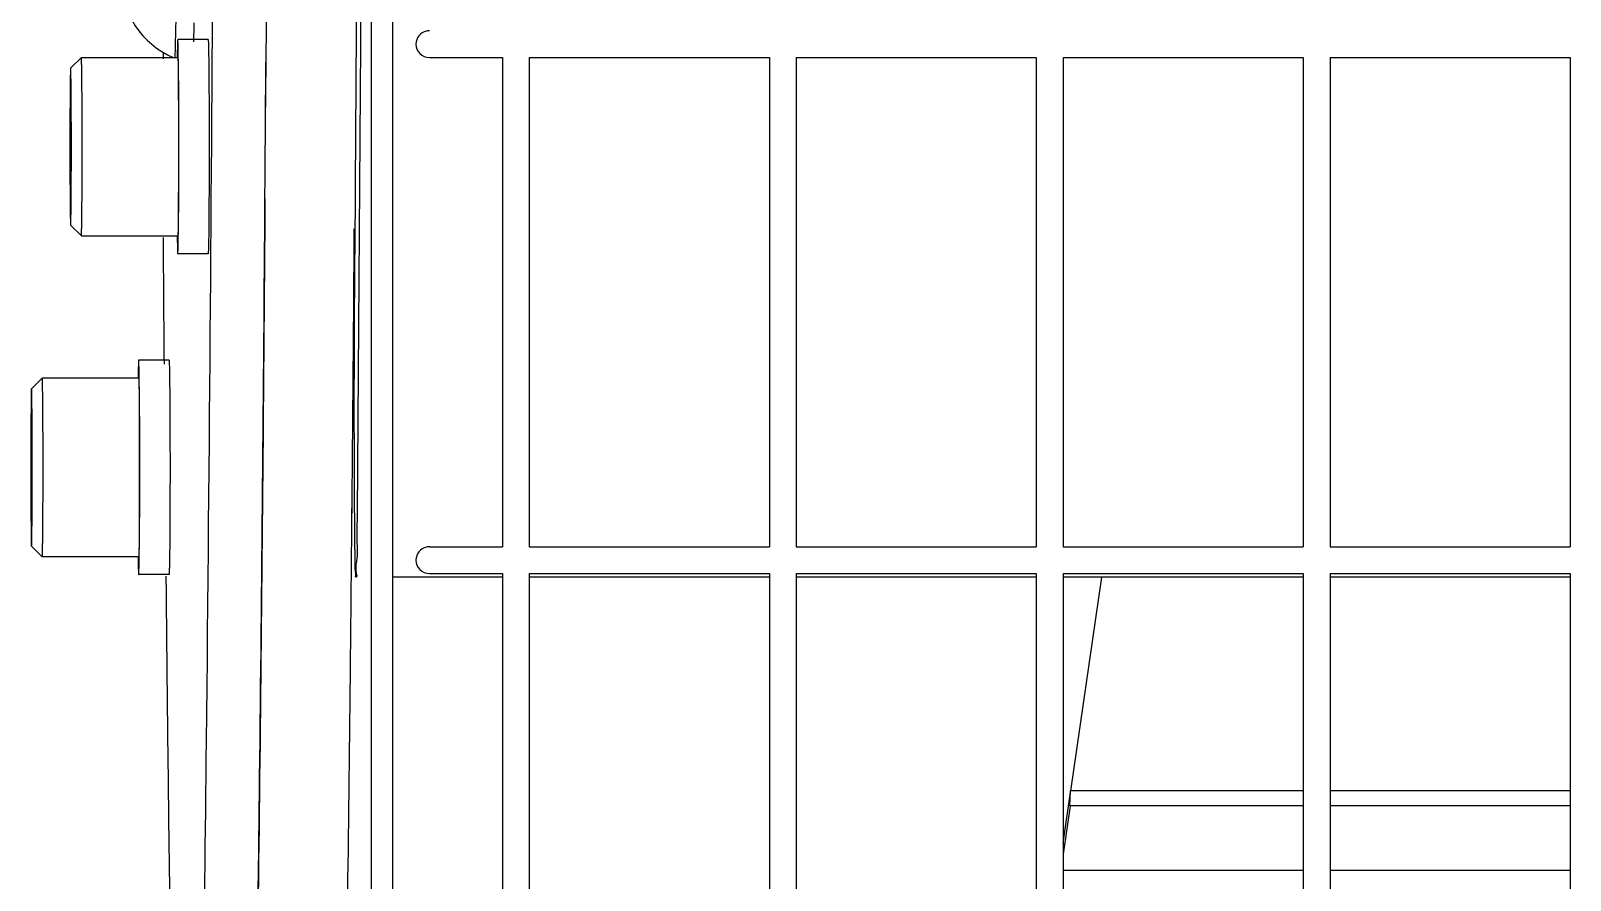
# Model space of a CAD drawing. Header units: millimetres. Extents: x 6781 to 13993, y -7973 to 4183.
# Drawn here: x 8717.5 to 8803.8, y -4877.1 to -4829.5 of the extents above; entities that cross this region are included whole.
import ezdxf

# ---------------------------------------------------------------- set-up
doc = ezdxf.new("R2010")
doc.units = ezdxf.units.MM
doc.header["$LTSCALE"] = 307.34
doc.layers.get('0').update_dxf_attribs({"linetype": 'CONTINUOUS'})

msp = doc.modelspace()

# ---------------------------------------------------------------- linework, layer by layer
at = {"color": 0, "linetype": 'Continuous'}
for p, q in [((8736.62893, -5003.6059), (8736.62893, -4739.6059)), ((8737.82887, -5004.6059), (8737.82887, -4739.6059)), ((8736.53162, -4753.69826), (8735.82121, -4856.56837)), ((8727.47593, -4830.01336), (8725.77601, -4830.01336)), ((8719.77589, -4831.61355), (8720.37581, -4831.01357)), ((8720.37624, -4831.01336), (8725.77601, -4831.01336)), ((8724.95394, -4830.74681), (8724.96317, -4831.09443)), ((8725.63244, -4831.0336), (8725.63595, -4830.90217)), ((8739.86549, -4831.0259), (8743.95857, -4831.0259)), ((8743.95857, -4831.0259), (8743.95857, -4858.4159)), ((8745.45857, -4831.0259), (8745.45857, -4858.4159)), ((8745.45857, -4831.0259), (8758.90792, -4831.0259)), ((8758.90792, -4831.0259), (8758.90792, -4858.4159)), ((8760.40792, -4831.0259), (8760.40792, -4858.4159)), ((8760.40792, -4831.0259), (8773.85727, -4831.0259)), ((8773.85727, -4831.0259), (8773.85727, -4858.4159)), ((8775.35727, -4831.0259), (8775.35727, -4858.4159)), ((8775.35727, -4831.0259), (8788.80662, -4831.0259)), ((8788.80662, -4831.0259), (8788.80662, -4858.4159)), ((8790.30662, -4831.0259), (8790.30662, -4858.4159)), ((8790.30662, -4831.0259), (8803.75597, -4831.0259)), ((8803.75597, -4831.0259), (8803.75597, -4858.4159)), ((8730.7093, -4831.28468), (8730.69816, -4833.00728)), ((8730.70147, -4832.49887), (8730.70921, -4831.29813)), ((8730.70921, -4831.29813), (8730.7093, -4831.28468)), ((8735.76358, -4833.04608), (8735.77164, -4831.7909)), ((8719.74934, -4836.01336), (8719.7628, -4833.51336)), ((8719.7628, -4833.51336), (8719.78973, -4833.51336)), ((8719.78973, -4833.51336), (8719.8032, -4836.01336)), ((8727.52441, -4833.01336), (8727.52518, -4833.16129)), ((8730.69816, -4833.00728), (8730.69298, -4833.79365)), ((8719.7628, -4838.51336), (8719.74934, -4836.01336)), ((8719.74934, -4836.01336), (8719.8032, -4836.01336)), ((8719.8032, -4836.01336), (8719.78973, -4838.51336)), ((8719.78973, -4838.51336), (8719.7628, -4838.51336)), ((8725.81582, -4838.61956), (8725.8133, -4839.01694)), ((8730.65144, -4839.80532), (8730.65764, -4838.94086)), ((8730.65763, -4838.94086), (8730.65405, -4839.44191)), ((8735.72024, -4839.47396), (8735.72558, -4838.70967)), ((8735.71164, -4840.6895), (8735.72024, -4839.47396)), ((8719.77589, -4840.41316), (8720.37581, -4841.01314)), ((8720.37624, -4841.01336), (8725.77601, -4841.01336)), ((8725.80691, -4841.01625), (8725.80725, -4840.99161)), ((8727.47593, -4842.01336), (8725.77601, -4842.01336)), ((8725.2856, -4847.97581), (8723.58567, -4847.97581)), ((8717.58555, -4849.576), (8718.18547, -4848.97603)), ((8723.58567, -4848.97581), (8718.18591, -4848.97581)), ((8717.56261, -4852.53244), (8717.58593, -4851.08906)), ((8717.58593, -4851.08906), (8717.60926, -4852.53244)), ((8717.56261, -4855.41919), (8717.56261, -4852.53244)), ((8717.56261, -4852.53244), (8717.60926, -4852.53244)), ((8717.60926, -4852.53244), (8717.60926, -4855.41919)), ((8717.58593, -4856.86256), (8717.56261, -4855.41919)), ((8717.60926, -4855.41919), (8717.56261, -4855.41919)), ((8717.60926, -4855.41919), (8717.58593, -4856.86256)), ((8735.51426, -4856.26647), (8735.51176, -4856.56578)), ((8723.62548, -4856.582), (8723.62296, -4856.97974)), ((8725.33731, -4856.27141), (8725.3367, -4856.42458)), ((8735.51577, -4856.42517), (8735.51313, -4856.71133)), ((8717.58555, -4858.37562), (8718.18547, -4858.9756)), ((8739.86549, -4858.4159), (8743.95857, -4858.4159)), ((8745.45857, -4858.4159), (8758.90792, -4858.4159)), ((8760.40792, -4858.4159), (8773.85727, -4858.4159)), ((8775.35727, -4858.4159), (8788.80662, -4858.4159)), ((8790.30662, -4858.4159), (8803.75597, -4858.4159)), ((8723.58567, -4858.97581), (8718.18591, -4858.97581)), ((8735.48969, -4859.20001), (8735.48013, -4860.18865)), ((8725.2856, -4859.97581), (8723.58567, -4859.97581)), ((8743.95857, -4860.1259), (8737.82887, -4860.1259)), ((8739.86549, -4859.9159), (8743.95857, -4859.9159)), ((8743.95857, -4859.9159), (8743.95857, -4887.3059)), ((8745.45857, -4859.9159), (8745.45857, -4887.3059)), ((8745.45857, -4859.9159), (8758.90792, -4859.9159)), ((8758.90792, -4860.1259), (8745.45857, -4860.1259)), ((8758.90792, -4859.9159), (8758.90792, -4887.3059)), ((8760.40792, -4859.9159), (8760.40792, -4887.3059)), ((8760.40792, -4859.9159), (8773.85727, -4859.9159)), ((8773.85727, -4860.1259), (8760.40792, -4860.1259)), ((8773.85727, -4859.9159), (8773.85727, -4887.3059)), ((8775.35727, -4859.9159), (8775.35727, -4887.3059)), ((8775.35727, -4859.9159), (8788.80662, -4859.9159)), ((8788.80662, -4860.1259), (8775.35727, -4860.1259)), ((8777.4987, -4860.1259), (8775.77167, -4872.07384)), ((8788.80662, -4859.9159), (8788.80662, -4887.3059)), ((8790.30662, -4859.9159), (8790.30662, -4887.3059)), ((8790.30662, -4859.9159), (8803.75597, -4859.9159)), ((8803.75597, -4860.1259), (8790.30662, -4860.1259)), ((8803.75597, -4859.9159), (8803.75597, -4887.3059)), ((8775.35727, -4875.00283), (8775.76887, -4872.1542)), ((8775.74238, -4872.91505), (8775.77167, -4872.07384)), ((8788.80662, -4872.07384), (8775.77167, -4872.07384)), ((8803.75597, -4872.07384), (8790.30662, -4872.07384)), ((8775.75012, -4872.91617), (8775.35727, -4875.63504)), ((8788.80662, -4872.91425), (8775.74238, -4872.91505)), ((8803.75597, -4872.91335), (8790.30662, -4872.91416)), ((8788.80662, -4876.53524), (8775.35727, -4876.53524)), ((8803.75597, -4876.53524), (8790.30662, -4876.53524))]:
    msp.add_line(p, q, dxfattribs=at)
for centre, radius, start, end in [((8727.34861, -4826.6571), 4.72667, 111.4272247, 247.2365847), ((8816.65217, -4832.28376), 90.91598, 179.0757238, 179.1926535), ((8814.38269, -4850.24497), 90.83683, 179.0757079, 179.1919584)]:
    msp.add_arc(centre, radius, start, end, dxfattribs=at)
for points, knots in [([(8726.86491, -4900.71215), (8727.14268, -4890.24096), (8727.47648, -4863.55243), (8727.8344, -4816.88133), (8727.98072, -4770.02654), (8728.01765, -4728.71833), (8727.99362, -4697.04102), (8727.91963, -4666.29962), (8727.79768, -4637.43549), (8727.6554, -4614.96303), (8727.51728, -4598.58076), (8727.4082, -4587.71718), (8727.29102, -4577.92647), (8727.16661, -4569.28398), (8727.03659, -4561.85509), (8726.90127, -4555.69933), (8726.78049, -4551.38225), (8726.67525, -4548.60651), (8726.60668, -4547.02279), (8726.52702, -4545.82294), (8726.47643, -4544.88237), (8726.37845, -4544.46063), (8726.36071, -4544.1059), (8726.29696, -4544.10583)], [0, 0, 0, 0, 0.08811048, 0.2244995, 0.39259518, 0.48223343, 0.57196839, 0.65905217, 0.74081864, 0.81476419, 0.84808525, 0.87862473, 0.90614906, 0.9304462, 0.95133086, 0.96864323, 0.98225, 0.98763126, 0.99204942, 0.99549713, 0.99796939, 0.99946374, 1, 1, 1, 1]), ([(8735.77164, -4831.7909), (8735.80585, -4826.42168), (8735.93732, -4803.45124), (8736.01648, -4780.48052), (8736.0552, -4762.87908)], [0, 0, 0, 0, 0.23374578, 1, 1, 1, 1]), ([(8730.76319, -4822.29876), (8730.75892, -4823.05802), (8730.74181, -4826.05333), (8730.72358, -4829.04864), (8730.7093, -4831.28468)], [0, 0, 0, 0, 0.25348398, 1, 1, 1, 1]), ([(8725.63595, -4830.90217), (8725.64019, -4830.74239), (8725.65768, -4830.06862), (8725.67376, -4829.39482), (8725.68542, -4828.8808)], [0, 0, 0, 0, 0.23715318, 1, 1, 1, 1]), ([(8739.6986, -4829.5447), (8739.53765, -4829.58147), (8739.23175, -4829.77043), (8739.11552, -4830.11073), (8739.11552, -4830.2759)], [0, 0, 0, 0, 0.49990628, 1, 1, 1, 1]), ([(8739.86549, -4829.52596), (8739.83745, -4829.52596), (8739.78134, -4829.52909), (8739.72593, -4829.53846), (8739.6986, -4829.5447)], [0, 0, 0, 0, 0.50004798, 1, 1, 1, 1]), ([(8725.77601, -4830.01336), (8725.77477, -4830.01336), (8725.77364, -4830.01957), (8725.77187, -4830.02764), (8725.77027, -4830.04465), (8725.76755, -4830.07822), (8725.76455, -4830.13717), (8725.76108, -4830.226), (8725.75768, -4830.33989), (8725.75431, -4830.47799), (8725.75102, -4830.63981), (8725.74902, -4830.75552), (8725.74802, -4830.8172)], [0, 0, 0, 0, 0.00459584, 0.01677908, 0.0368367, 0.06480024, 0.14438523, 0.25521577, 0.39685356, 0.56871848, 0.770111, 1, 1, 1, 1]), ([(8725.80679, -4831.00231), (8725.80572, -4830.92674), (8725.80356, -4830.78483), (8725.79999, -4830.58618), (8725.7963, -4830.41632), (8725.79257, -4830.27597), (8725.78871, -4830.16637), (8725.78545, -4830.09353), (8725.78236, -4830.05209), (8725.78069, -4830.03097), (8725.77852, -4830.02118), (8725.7775, -4830.01336), (8725.77601, -4830.01336)], [0, 0, 0, 0, 0.22901918, 0.43002167, 0.60195361, 0.74390198, 0.85512155, 0.9350429, 0.96313539, 0.98327688, 0.99548725, 1, 1, 1, 1]), ([(8727.47593, -4830.01336), (8727.47851, -4830.01336), (8727.4786, -4830.0281), (8727.48271, -4830.04515), (8727.48426, -4830.08384), (8727.4873, -4830.13296), (8727.48975, -4830.19786), (8727.4936, -4830.31139), (8727.49794, -4830.48767), (8727.5028, -4830.73843), (8727.5074, -4831.04005), (8727.51175, -4831.3895), (8727.51428, -4831.63812), (8727.51551, -4831.76986)], [0, 0, 0, 0, 0.00439895, 0.01681566, 0.03737251, 0.06604591, 0.10276713, 0.14745826, 0.26029586, 0.40348425, 0.57564425, 0.77512433, 1, 1, 1, 1]), ([(8739.11552, -4830.2759), (8739.11552, -4830.46726), (8739.27552, -4830.86592), (8739.67418, -4831.02583), (8739.86549, -4831.02583)], [0, 0, 0, 0, 0.50006362, 1, 1, 1, 1]), ([(8720.37624, -4841.01336), (8720.37839, -4841.01336), (8720.37846, -4841.00106), (8720.38189, -4840.98685), (8720.38319, -4840.95459), (8720.38572, -4840.91363), (8720.38776, -4840.85952), (8720.39097, -4840.76486), (8720.39459, -4840.6179), (8720.39864, -4840.40882), (8720.40247, -4840.15735), (8720.40609, -4839.866), (8720.41077, -4839.40617), (8720.41559, -4838.75563), (8720.41975, -4837.90226), (8720.42231, -4836.97631), (8720.42318, -4836.01336), (8720.42231, -4835.0504), (8720.41975, -4834.12445), (8720.41559, -4833.27108), (8720.41077, -4832.62054), (8720.40609, -4832.16071), (8720.40247, -4831.86936), (8720.39864, -4831.61789), (8720.39459, -4831.40881), (8720.39097, -4831.26185), (8720.38776, -4831.16719), (8720.38572, -4831.11308), (8720.38319, -4831.07212), (8720.38189, -4831.03987), (8720.37846, -4831.02565), (8720.37839, -4831.01336), (8720.37624, -4831.01336)], [0, 0, 0, 0, 0.00064467, 0.00246417, 0.00547561, 0.00967684, 0.01505774, 0.02160501, 0.03813831, 0.05911672, 0.08434083, 0.11356702, 0.14651349, 0.22226908, 0.30869638, 0.4024744, 0.5, 0.5975256, 0.69130362, 0.77773092, 0.85348651, 0.88643298, 0.91565917, 0.94088328, 0.96186169, 0.97839499, 0.98494226, 0.99032316, 0.99452439, 0.99753583, 0.99935533, 1, 1, 1, 1]), ([(8725.77601, -4831.01336), (8725.77894, -4831.01336), (8725.77809, -4831.03067), (8725.78301, -4831.05011), (8725.78402, -4831.09508), (8725.78722, -4831.15185), (8725.78951, -4831.22687), (8725.79327, -4831.3577), (8725.79741, -4831.56012), (8725.80199, -4831.84679), (8725.80622, -4832.18936), (8725.81009, -4832.5831), (8725.81227, -4832.86217), (8725.8133, -4833.00939)], [0, 0, 0, 0, 0.00441015, 0.01705127, 0.0379958, 0.06719605, 0.10454871, 0.14994066, 0.26419921, 0.40844942, 0.58076118, 0.77882774, 1, 1, 1, 1]), ([(8725.82448, -4833.01336), (8725.82344, -4832.81927), (8725.81931, -4832.14891), (8725.81354, -4831.47855), (8725.80679, -4831.00231)], [0, 0, 0, 0, 0.28951947, 1, 1, 1, 1]), ([(8719.77589, -4831.61354), (8719.77412, -4831.61531), (8719.7739, -4831.62475), (8719.7711, -4831.64155), (8719.76978, -4831.67013), (8719.76659, -4831.72788), (8719.76356, -4831.82593), (8719.75982, -4831.9729), (8719.75636, -4832.15846), (8719.75299, -4832.38066), (8719.74984, -4832.63744), (8719.74577, -4833.0416), (8719.74157, -4833.61236), (8719.73795, -4834.36018), (8719.73572, -4835.17078), (8719.73497, -4836.01337), (8719.73572, -4836.85597), (8719.73795, -4837.66656), (8719.74157, -4838.41436), (8719.74577, -4838.98512), (8719.74984, -4839.38926), (8719.75299, -4839.64605), (8719.75636, -4839.86824), (8719.75982, -4840.0538), (8719.76356, -4840.20077), (8719.76659, -4840.29883), (8719.76978, -4840.35657), (8719.7711, -4840.38516), (8719.7739, -4840.40196), (8719.77412, -4840.4114), (8719.77589, -4840.41317)], [0, 0, 0, 0, 0.00085258, 0.00287453, 0.00607435, 0.010449, 0.02267689, 0.03944574, 0.06059474, 0.08592591, 0.11519633, 0.14812965, 0.2236958, 0.30975463, 0.40303768, 0.50000232, 0.59696652, 0.69024839, 0.77630567, 0.85187048, 0.88480334, 0.91407348, 0.93940455, 0.96055363, 0.9773226, 0.98955073, 0.99392545, 0.99712535, 0.99914737, 1, 1, 1, 1]), ([(8719.77627, -4840.41336), (8719.77816, -4840.41336), (8719.77822, -4840.40254), (8719.78124, -4840.39002), (8719.78238, -4840.36165), (8719.78571, -4840.30674), (8719.78867, -4840.21009), (8719.79248, -4840.0655), (8719.79595, -4839.88131), (8719.79936, -4839.66009), (8719.80253, -4839.40368), (8719.80666, -4838.99903), (8719.81089, -4838.42654), (8719.81455, -4837.67558), (8719.81681, -4836.86074), (8719.81758, -4836.01334), (8719.81681, -4835.16594), (8719.81455, -4834.35111), (8719.81089, -4833.60016), (8719.80666, -4833.02767), (8719.80253, -4832.62303), (8719.79936, -4832.36662), (8719.79595, -4832.1454), (8719.79248, -4831.96122), (8719.78867, -4831.81662), (8719.78571, -4831.71998), (8719.78238, -4831.66506), (8719.78124, -4831.63669), (8719.77822, -4831.62417), (8719.77816, -4831.61336), (8719.77627, -4831.61336)], [0, 0, 0, 0, 0.00064475, 0.00246435, 0.00547568, 0.00967672, 0.02160521, 0.03813838, 0.05911662, 0.08434086, 0.11356628, 0.14651408, 0.22227025, 0.30869832, 0.40247692, 0.50000231, 0.59752727, 0.69130467, 0.77773119, 0.85348602, 0.88643337, 0.91565852, 0.94088266, 0.961861, 0.97839428, 0.99032303, 0.99452413, 0.99753554, 0.99935522, 1, 1, 1, 1]), ([(8727.51551, -4831.76986), (8727.51595, -4831.8169), (8727.51772, -4832.01366), (8727.51927, -4832.21041), (8727.52034, -4832.36013)], [0, 0, 0, 0, 0.23907781, 1, 1, 1, 1]), ([(8727.52034, -4832.36013), (8727.52071, -4832.41276), (8727.52222, -4832.6305), (8727.52352, -4832.84825), (8727.52441, -4833.01336)], [0, 0, 0, 0, 0.24171994, 1, 1, 1, 1]), ([(8725.8133, -4833.00939), (8725.81412, -4833.12599), (8725.81731, -4833.62703), (8725.81938, -4834.12808), (8725.8205, -4834.51253)], [0, 0, 0, 0, 0.23271003, 1, 1, 1, 1]), ([(8725.82445, -4839.01948), (8725.82706, -4838.53679), (8725.83438, -4836.53476), (8725.83267, -4834.53268), (8725.82448, -4833.01336)], [0, 0, 0, 0, 0.24110169, 1, 1, 1, 1]), ([(8727.52518, -4833.16129), (8727.53272, -4834.65684), (8727.53447, -4836.83627), (8727.52269, -4839.51901), (8727.51206, -4840.70619), (8727.50392, -4841.20951)], [0, 0, 0, 0, 0.55747021, 0.81236632, 1, 1, 1, 1]), ([(8725.8205, -4834.51253), (8725.82152, -4834.8604), (8725.82397, -4836.22941), (8725.82164, -4837.59843), (8725.81582, -4838.61956)], [0, 0, 0, 0, 0.25410215, 1, 1, 1, 1]), ([(8725.8133, -4839.01694), (8725.81227, -4839.16419), (8725.81009, -4839.4433), (8725.80622, -4839.83711), (8725.80199, -4840.17975), (8725.79741, -4840.46647), (8725.79328, -4840.66894), (8725.78951, -4840.79979), (8725.78722, -4840.87483), (8725.78402, -4840.93161), (8725.78301, -4840.97659), (8725.77809, -4840.99603), (8725.77894, -4841.01336), (8725.77601, -4841.01336)], [0, 0, 0, 0, 0.2211669, 0.41923082, 0.59154194, 0.73579321, 0.85005407, 0.89544704, 0.93280104, 0.96200251, 0.98294778, 0.99558958, 1, 1, 1, 1]), ([(8725.80725, -4840.99161), (8725.80915, -4840.85456), (8725.81707, -4840.1972), (8725.82164, -4839.53981), (8725.82445, -4839.01948)], [0, 0, 0, 0, 0.20849362, 1, 1, 1, 1]), ([(8730.65405, -4839.44191), (8730.62536, -4843.44327), (8730.51512, -4857.53733), (8730.37169, -4871.63123), (8730.22601, -4881.72322)], [0, 0, 0, 0, 0.28390197, 1, 1, 1, 1]), ([(8730.2324, -4881.27781), (8730.27491, -4878.30462), (8730.45335, -4864.48087), (8730.57322, -4850.65643), (8730.65144, -4839.80532)], [0, 0, 0, 0, 0.21508263, 1, 1, 1, 1]), ([(8735.64537, -4840.61235), (8735.6354, -4841.97936), (8735.59584, -4847.25033), (8735.55167, -4852.52127), (8735.51577, -4856.42517)], [0, 0, 0, 0, 0.25934773, 1, 1, 1, 1]), ([(8725.74523, -4841.025), (8725.7463, -4841.10053), (8725.74846, -4841.24234), (8725.75203, -4841.44087), (8725.75572, -4841.61061), (8725.75945, -4841.75088), (8725.76331, -4841.86041), (8725.76657, -4841.93321), (8725.76966, -4841.97463), (8725.77132, -4841.99573), (8725.7735, -4842.00553), (8725.77452, -4842.01334), (8725.77601, -4842.01335)], [0, 0, 0, 0, 0.22901198, 0.43000532, 0.60193697, 0.74387837, 0.85510509, 0.93502317, 0.9631239, 0.98327302, 0.9954835, 1, 1, 1, 1]), ([(8725.77601, -4842.01335), (8725.7775, -4842.01336), (8725.77853, -4842.00546), (8725.78071, -4841.99561), (8725.78238, -4841.97431), (8725.78548, -4841.93253), (8725.78876, -4841.85907), (8725.79264, -4841.74856), (8725.79638, -4841.60703), (8725.80009, -4841.43577), (8725.80367, -4841.2355), (8725.80584, -4841.09244), (8725.80691, -4841.01625)], [0, 0, 0, 0, 0.00449784, 0.0167047, 0.03685178, 0.06494501, 0.14487415, 0.25611001, 0.39807634, 0.57001285, 0.77101596, 1, 1, 1, 1]), ([(8727.50392, -4841.20951), (8727.50293, -4841.27119), (8727.50092, -4841.3869), (8727.49764, -4841.54872), (8727.49426, -4841.68682), (8727.49086, -4841.80071), (8727.48739, -4841.88954), (8727.4844, -4841.94849), (8727.48168, -4841.98206), (8727.48007, -4841.99907), (8727.47831, -4842.00714), (8727.47717, -4842.01335), (8727.47593, -4842.01335)], [0, 0, 0, 0, 0.22988901, 0.43128153, 0.60314645, 0.74478424, 0.85561478, 0.93519977, 0.96316331, 0.98322092, 0.99540417, 1, 1, 1, 1]), ([(8735.75194, -4860.12535), (8735.72028, -4860.12377), (8735.76787, -4859.92814), (8735.70396, -4859.71729), (8735.72295, -4859.22287), (8735.68997, -4858.30688), (8735.68693, -4856.7675), (8735.66882, -4854.61323), (8735.66356, -4852.13605), (8735.66233, -4848.77796), (8735.67057, -4846.26593), (8735.68274, -4844.64247)], [0, 0, 0, 0, 0.0061416, 0.02422442, 0.05394663, 0.09469747, 0.20594142, 0.34924205, 0.51336787, 0.68545541, 1, 1, 1, 1]), ([(8723.58567, -4847.97581), (8723.58444, -4847.97581), (8723.5833, -4847.98203), (8723.58154, -4847.9901), (8723.57993, -4848.0071), (8723.57721, -4848.04068), (8723.57421, -4848.09962), (8723.57074, -4848.18846), (8723.56734, -4848.30235), (8723.56397, -4848.44045), (8723.56068, -4848.60227), (8723.55868, -4848.71798), (8723.55768, -4848.77966)], [0, 0, 0, 0, 0.00459584, 0.01677908, 0.0368367, 0.06480024, 0.14438523, 0.25521577, 0.39685356, 0.56871848, 0.770111, 1, 1, 1, 1]), ([(8723.61646, -4848.96477), (8723.61539, -4848.88919), (8723.61323, -4848.74729), (8723.60966, -4848.54864), (8723.60596, -4848.37878), (8723.60223, -4848.23843), (8723.59838, -4848.12883), (8723.59511, -4848.05598), (8723.59202, -4848.01454), (8723.59036, -4847.99343), (8723.58818, -4847.98364), (8723.58716, -4847.97582), (8723.58567, -4847.97581)], [0, 0, 0, 0, 0.22901918, 0.43002167, 0.60195361, 0.74390198, 0.85512155, 0.9350429, 0.96313539, 0.98327688, 0.99548725, 1, 1, 1, 1]), ([(8725.2856, -4847.97581), (8725.28817, -4847.97582), (8725.28827, -4847.99055), (8725.29237, -4848.00761), (8725.29393, -4848.0463), (8725.29696, -4848.09542), (8725.29941, -4848.16032), (8725.30326, -4848.27385), (8725.30761, -4848.45012), (8725.31246, -4848.70089), (8725.31707, -4849.0025), (8725.32141, -4849.35196), (8725.32394, -4849.60057), (8725.32517, -4849.73232)], [0, 0, 0, 0, 0.00439895, 0.01681566, 0.03737251, 0.06604591, 0.10276713, 0.14745826, 0.26029586, 0.40348425, 0.57564425, 0.77512433, 1, 1, 1, 1]), ([(8718.23255, -4853.97581), (8718.23255, -4853.65065), (8718.23198, -4853.01285), (8718.22941, -4852.0869), (8718.22525, -4851.23354), (8718.22043, -4850.583), (8718.21576, -4850.12317), (8718.21214, -4849.83181), (8718.2083, -4849.58035), (8718.20425, -4849.37127), (8718.20063, -4849.22431), (8718.19742, -4849.12965), (8718.19538, -4849.07554), (8718.19285, -4849.03458), (8718.19155, -4849.00232), (8718.18813, -4848.98811), (8718.18806, -4848.97581), (8718.18591, -4848.97581)], [0, 0, 0, 0, 0.19505779, 0.38260539, 0.55546207, 0.70697296, 0.77286594, 0.83131827, 0.88176651, 0.92372333, 0.95678992, 0.96988447, 0.98064626, 0.9890487, 0.99507158, 0.99871057, 1, 1, 1, 1]), ([(8723.58567, -4848.97582), (8723.59803, -4849.05805), (8723.5994, -4849.22517), (8723.60617, -4849.47434), (8723.61072, -4849.724), (8723.61457, -4850.05677), (8723.61922, -4850.47279), (8723.62194, -4850.80559), (8723.62296, -4850.972)], [0, 0, 0, 0, 0.12493706, 0.24995212, 0.37494553, 0.49996538, 0.74998121, 1, 1, 1, 1]), ([(8723.63415, -4850.97581), (8723.6331, -4850.78173), (8723.62898, -4850.11137), (8723.6232, -4849.44101), (8723.61646, -4848.96477)], [0, 0, 0, 0, 0.28951947, 1, 1, 1, 1]), ([(8717.58555, -4849.57602), (8717.58378, -4849.57778), (8717.58355, -4849.58722), (8717.58076, -4849.60404), (8717.57944, -4849.63263), (8717.57625, -4849.69038), (8717.57322, -4849.78845), (8717.56949, -4849.93543), (8717.56602, -4850.12099), (8717.56265, -4850.34319), (8717.55951, -4850.59998), (8717.55543, -4851.00413), (8717.55124, -4851.57487), (8717.54762, -4852.32265), (8717.54538, -4853.13323), (8717.54488, -4853.69134), (8717.54488, -4853.97581)], [0, 0, 0, 0, 0.0017048, 0.00575078, 0.01215543, 0.02090509, 0.04536443, 0.07890204, 0.12120493, 0.17186581, 0.23040883, 0.29627406, 0.44740149, 0.61951438, 0.80606694, 1, 1, 1, 1]), ([(8717.62698, -4853.97581), (8717.62698, -4853.688), (8717.62647, -4853.12358), (8717.62419, -4852.30449), (8717.62048, -4851.55042), (8717.61621, -4850.97616), (8717.61203, -4850.57117), (8717.60886, -4850.31487), (8717.60531, -4850.0955), (8717.60212, -4849.91038), (8717.59749, -4849.77432), (8717.59603, -4849.657), (8717.58896, -4849.62325), (8717.58976, -4849.57181), (8717.58555, -4849.57602)], [0, 0, 0, 0, 0.19620833, 0.384773, 0.55838757, 0.71029107, 0.77621653, 0.83458038, 0.8848097, 0.92642158, 0.95900714, 0.98225308, 0.99594282, 1, 1, 1, 1]), ([(8725.32517, -4849.73232), (8725.32561, -4849.77936), (8725.32738, -4849.97612), (8725.32893, -4850.17287), (8725.33, -4850.32259)], [0, 0, 0, 0, 0.23907781, 1, 1, 1, 1]), ([(8723.62296, -4850.972), (8723.62378, -4851.08856), (8723.62697, -4851.58943), (8723.62904, -4852.09031), (8723.63017, -4852.47463)], [0, 0, 0, 0, 0.23271202, 1, 1, 1, 1]), ([(8723.64165, -4853.9768), (8723.64165, -4853.71566), (8723.64103, -4852.71533), (8723.63813, -4851.715), (8723.63415, -4850.97581)], [0, 0, 0, 0, 0.26104968, 1, 1, 1, 1]), ([(8725.33, -4850.32259), (8725.33038, -4850.37522), (8725.33188, -4850.59296), (8725.33318, -4850.8107), (8725.33407, -4850.97581)], [0, 0, 0, 0, 0.24171994, 1, 1, 1, 1]), ([(8725.33407, -4850.97581), (8725.33633, -4851.3952), (8725.34318, -4853.16039), (8725.34251, -4854.92561), (8725.33731, -4856.27141)], [0, 0, 0, 0, 0.23759043, 1, 1, 1, 1]), ([(8723.63017, -4852.47463), (8723.63053, -4852.59715), (8723.6318, -4853.09754), (8723.63232, -4853.59794), (8723.63232, -4853.97581)], [0, 0, 0, 0, 0.24485149, 1, 1, 1, 1]), ([(8717.54488, -4853.97581), (8717.54488, -4854.26028), (8717.54538, -4854.81839), (8717.54762, -4855.62897), (8717.55124, -4856.37675), (8717.55543, -4856.9475), (8717.55951, -4857.35165), (8717.56265, -4857.60844), (8717.56602, -4857.83064), (8717.56949, -4858.01621), (8717.57322, -4858.16319), (8717.57625, -4858.26125), (8717.57944, -4858.319), (8717.58076, -4858.34759), (8717.58355, -4858.36441), (8717.58378, -4858.37385), (8717.58555, -4858.37561)], [0, 0, 0, 0, 0.19393065, 0.38048284, 0.55259692, 0.70372633, 0.76959252, 0.82813626, 0.87879756, 0.92110065, 0.95463779, 0.97909677, 0.98784585, 0.99424999, 0.99829576, 1, 1, 1, 1]), ([(8717.58555, -4858.37561), (8717.58977, -4858.37981), (8717.58896, -4858.32838), (8717.59603, -4858.29462), (8717.59749, -4858.1773), (8717.60212, -4858.04124), (8717.60531, -4857.85611), (8717.60886, -4857.63674), (8717.61203, -4857.38045), (8717.61621, -4856.97547), (8717.62048, -4856.40121), (8717.62419, -4855.64715), (8717.62647, -4854.82805), (8717.62698, -4854.26363), (8717.62698, -4853.97581)], [0, 0, 0, 0, 0.00405814, 0.01774887, 0.04099525, 0.07358136, 0.11519304, 0.16542201, 0.22378511, 0.28970962, 0.44161107, 0.61522435, 0.80378927, 1, 1, 1, 1]), ([(8718.18591, -4858.97581), (8718.18806, -4858.97581), (8718.18813, -4858.96352), (8718.19155, -4858.9493), (8718.19285, -4858.91704), (8718.19538, -4858.87609), (8718.19742, -4858.82198), (8718.20063, -4858.72732), (8718.20425, -4858.58035), (8718.2083, -4858.37128), (8718.21214, -4858.11981), (8718.21576, -4857.82846), (8718.22043, -4857.36863), (8718.22525, -4856.71808), (8718.22941, -4855.86473), (8718.23198, -4854.93878), (8718.23255, -4854.30097), (8718.23255, -4853.97581)], [0, 0, 0, 0, 0.00128943, 0.00492842, 0.0109513, 0.01935374, 0.03011553, 0.04321008, 0.07627667, 0.11823349, 0.16868173, 0.22713406, 0.29302704, 0.44453793, 0.61739461, 0.80494221, 1, 1, 1, 1]), ([(8723.61366, -4859.17197), (8723.62548, -4858.44012), (8723.63731, -4856.70836), (8723.64165, -4854.97661), (8723.64165, -4853.9768)], [0, 0, 0, 0, 0.42265809, 1, 1, 1, 1]), ([(8723.63232, -4853.97581), (8723.63232, -4854.20355), (8723.63175, -4855.07228), (8723.62913, -4855.94101), (8723.62548, -4856.582)], [0, 0, 0, 0, 0.26214385, 1, 1, 1, 1]), ([(8723.62296, -4856.97974), (8723.62193, -4857.12696), (8723.61975, -4857.40603), (8723.61588, -4857.79978), (8723.61165, -4858.14235), (8723.60707, -4858.42903), (8723.60294, -4858.63145), (8723.59917, -4858.76228), (8723.59688, -4858.83731), (8723.59369, -4858.89408), (8723.59268, -4858.93904), (8723.58775, -4858.95849), (8723.58861, -4858.9758), (8723.58567, -4858.97581)], [0, 0, 0, 0, 0.22116912, 0.41923326, 0.5915442, 0.73579657, 0.85005513, 0.8954474, 0.9328002, 0.96200091, 0.98294652, 0.99558836, 1, 1, 1, 1]), ([(8725.3367, -4856.42458), (8725.33555, -4856.69952), (8725.3308, -4857.61533), (8725.32394, -4858.53116), (8725.31358, -4859.17197)], [0, 0, 0, 0, 0.30020918, 1, 1, 1, 1]), ([(8735.82121, -4856.56837), (8735.81747, -4857.06717), (8735.78325, -4857.90843), (8735.85167, -4859.12002), (8735.68616, -4859.61957), (8735.83091, -4860.12928), (8735.75194, -4860.12535)], [0, 0, 0, 0, 0.42055402, 0.7371278, 0.93333514, 1, 1, 1, 1]), ([(8739.6986, -4858.4347), (8739.53765, -4858.47147), (8739.23175, -4858.66043), (8739.11552, -4859.00073), (8739.11552, -4859.1659)], [0, 0, 0, 0, 0.49990628, 1, 1, 1, 1]), ([(8739.86549, -4858.41596), (8739.83745, -4858.41596), (8739.78134, -4858.41909), (8739.72593, -4858.42846), (8739.6986, -4858.4347)], [0, 0, 0, 0, 0.50004798, 1, 1, 1, 1]), ([(8723.5548, -4858.98077), (8723.55587, -4859.0568), (8723.55804, -4859.19958), (8723.56162, -4859.39944), (8723.56532, -4859.57035), (8723.56906, -4859.71158), (8723.57293, -4859.82186), (8723.5762, -4859.89516), (8723.57931, -4859.93685), (8723.58097, -4859.95811), (8723.58315, -4859.96793), (8723.58418, -4859.97582), (8723.58567, -4859.97581)], [0, 0, 0, 0, 0.22899697, 0.43000618, 0.60194059, 0.74390664, 0.85513383, 0.93506189, 0.96315071, 0.98329259, 0.9954999, 1, 1, 1, 1]), ([(8723.58567, -4859.97581), (8723.58691, -4859.9758), (8723.58804, -4859.96959), (8723.58981, -4859.96151), (8723.59141, -4859.94451), (8723.59413, -4859.91092), (8723.59713, -4859.85198), (8723.6006, -4859.76314), (8723.604, -4859.64925), (8723.60737, -4859.51115), (8723.61066, -4859.34934), (8723.61266, -4859.23364), (8723.61366, -4859.17197)], [0, 0, 0, 0, 0.00460423, 0.01679209, 0.03685476, 0.06482808, 0.14441899, 0.25524858, 0.39688451, 0.56875021, 0.77013674, 1, 1, 1, 1]), ([(8725.31358, -4859.17197), (8725.31259, -4859.23365), (8725.31059, -4859.34935), (8725.3073, -4859.51118), (8725.30393, -4859.64928), (8725.30053, -4859.76317), (8725.29706, -4859.852), (8725.29406, -4859.91095), (8725.29134, -4859.94452), (8725.28973, -4859.96153), (8725.28797, -4859.96959), (8725.28683, -4859.97581), (8725.2856, -4859.97581)], [0, 0, 0, 0, 0.22988901, 0.43128153, 0.60314645, 0.74478424, 0.85561478, 0.93519977, 0.96316331, 0.98322092, 0.99540417, 1, 1, 1, 1]), ([(8739.11552, -4859.1659), (8739.11552, -4859.35726), (8739.27552, -4859.75592), (8739.67418, -4859.91583), (8739.86549, -4859.91583)], [0, 0, 0, 0, 0.50006362, 1, 1, 1, 1]), ([(8725.11215, -4860.05943), (8725.12849, -4861.7381), (8725.19178, -4867.99103), (8725.26503, -4874.24388), (8725.3271, -4878.81797)], [0, 0, 0, 0, 0.26845963, 1, 1, 1, 1]), ([(8735.48013, -4860.18865), (8735.46481, -4861.75968), (8735.40531, -4867.64078), (8735.33701, -4873.5218), (8735.27969, -4877.83173)], [0, 0, 0, 0, 0.2671306, 1, 1, 1, 1])]:
    msp.add_open_spline(points, degree=3, knots=knots, dxfattribs=at)
for points in [[(8726.68099, -4829.07297), (8726.67284, -4829.42723), (8726.6644, -4829.78147), (8726.65558, -4830.13571)], [(8730.65764, -4838.94086), (8730.67293, -4836.79353), (8730.68752, -4834.64621), (8730.70147, -4832.49887)], [(8735.72558, -4838.70967), (8735.7387, -4836.82181), (8735.75136, -4834.93395), (8735.76358, -4833.04608)], [(8735.68274, -4844.64247), (8735.69262, -4843.32481), (8735.70224, -4842.00715), (8735.71164, -4840.6895)], [(8724.95177, -4841.10438), (8724.96914, -4843.46987), (8724.98739, -4845.83535), (8725.00663, -4848.20082)], [(8735.51313, -4856.71133), (8735.50547, -4857.54089), (8735.49766, -4858.37045), (8735.48969, -4859.20001)]]:
    msp.add_open_spline(points, degree=3, dxfattribs=at)

doc.saveas('drawing.dxf')
